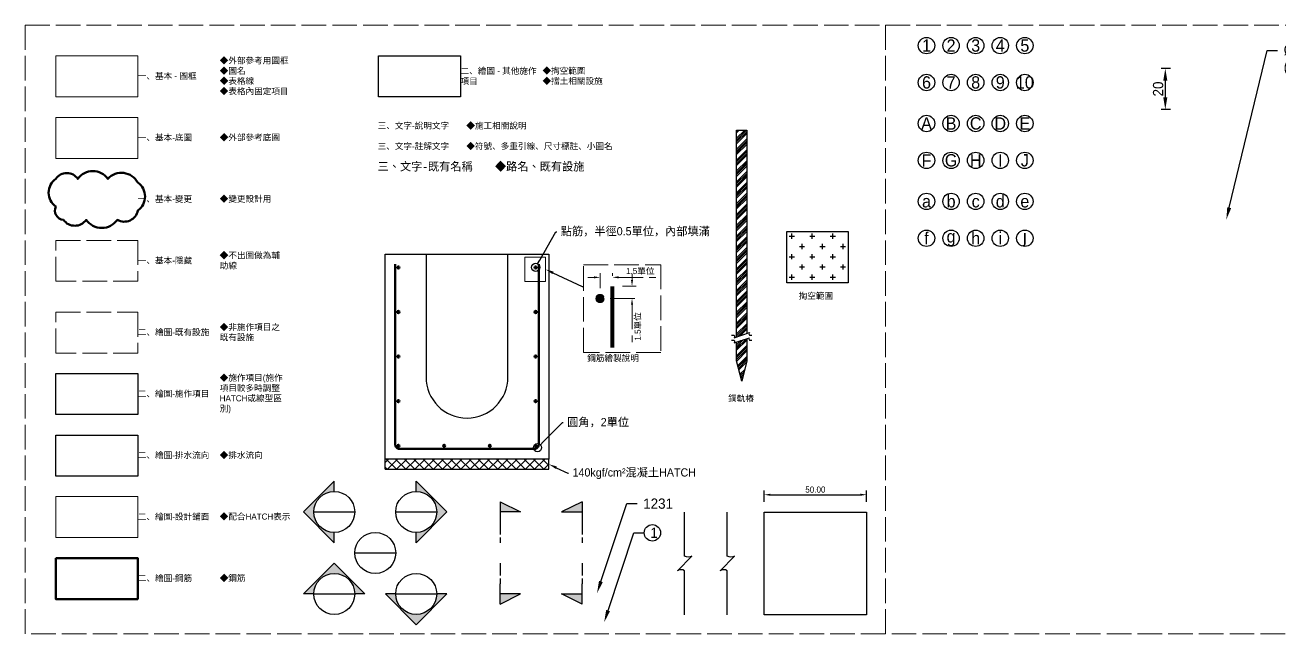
# Model space of a CAD drawing. Extents: x -3420 to 2030, y -3892 to 566.
# Drawn here: x 305 to 917, y 150 to 447 of the extents above; entities that cross this region are included whole.
import ezdxf
from ezdxf import colors
from ezdxf.entities.mleader import LeaderData, LeaderLine
from ezdxf.math import Vec2, Vec3

# ---------------------------------------------------------------- set-up
doc = ezdxf.new("R2010")
doc.units = 0
doc.header["$MEASUREMENT"] = 0
doc.linetypes.add('ACAD_ISO02W100', pattern=[15, 12, -3])
for name, color, linetype, lineweight in [('一、1.基本-圖框', 7, 'Continuous', 20), ('一、2.基本-底圖', 9, 'Continuous', 20), ('一、3.基本-變更', 1, 'Continuous', 50), ('二、1.繪圖-既有設施', 8, 'Continuous', 20), ('二、2.繪圖-施作項目', 181, 'Continuous', 30), ('二、3.繪圖-排水流向', 170, 'Continuous', 30), ('二、4.繪圖-設計鋪面', 40, 'Continuous', 20), ('二、5.繪圖-鋼筋', 60, 'Continuous', 50), ('二、6.繪圖-其他施作項目', 35, 'Continuous', 30)]:
    doc.layers.add(name, color=color, linetype=linetype, lineweight=lineweight)
doc.layers.add('一、4.基本-隱藏', color=9, linetype='ACAD_ISO02W100', lineweight=20, plot=False)
for name, color, linetype in [('三、1.文字-說明文字', 2, 'Continuous'), ('三、3.文字-註解文字', 2, 'Continuous'), ('三、4.文字-既有名稱', 8, 'Continuous')]:
    doc.layers.add(name, color=color, linetype=linetype)
doc.styles.get("Standard").update_dxf_attribs({"font": 'kaiu.ttf', "height": 2})
doc.styles.add('既有名稱', font='kaiu.ttf', dxfattribs={"height": 4})
doc.styles.add('註解文字', font='MS PGothic.ttf', dxfattribs={"height": 3})
doc.styles.add('註解文字(詳圖)', font='MS PGothic.ttf', dxfattribs={"height": 5})
doc.styles.add('說明文字', font='MS PGothic.ttf', dxfattribs={"height": 3})
doc.dimstyles.new('註解文字', dxfattribs={"dimtxt": 3, "dimasz": 3, "dimexe": 2, "dimexo": 5, "dimgap": 1, "dimtad": 2, "dimzin": 0, "dimdsep": 46, "dimtxsty": '註解文字', "dimcen": 0.1, "dimclrd": 144, "dimclre": 144, "dimclrt": 256, "dimadec": 0, "dimazin": 0, "dimtfac": 1, "dimtofl": 0, "dimtmove": 0, "dimatfit": 3, "dimfxl": 15, "dimtolj": 1, "dimtzin": 0, "dimlwd": -1, "dimlwe": -1, "dimarcsym": 1})
doc.dimstyles.new('註解文字(詳圖)', dxfattribs={"dimtxt": 5, "dimasz": 6, "dimexe": 2, "dimexo": 5, "dimgap": 1, "dimtad": 2, "dimzin": 0, "dimdsep": 46, "dimtxsty": '註解文字(詳圖)', "dimcen": 0.1, "dimclrd": 144, "dimclre": 144, "dimclrt": 256, "dimadec": 0, "dimazin": 0, "dimtfac": 1, "dimtofl": 0, "dimtmove": 0, "dimatfit": 3, "dimfxlon": 1, "dimtolj": 1, "dimtzin": 0, "dimlwd": -1, "dimlwe": -1, "dimarcsym": 1})

# ---------------------------------------------------------------- blocks, each defined once
blk = doc.blocks.new('*D1')
at = {"layer": 'Defpoints', "color": 0, "transparency": 16777216}
for p in [(715.47, 217.89), (665.47, 209.37), (715.47, 209.37)]:
    blk.add_point(p, dxfattribs=at)
at = {"layer": '三、3.文字-註解文字', "color": 144, "transparency": 16777216}
for p, q in [((665.47, 214.37), (665.47, 219.89)), ((668.47, 217.89), (712.47, 217.89)), ((715.47, 214.37), (715.47, 219.89))]:
    blk.add_line(p, q, dxfattribs=at)
for points in [[(668.47, 218.39), (668.47, 217.39), (665.47, 217.89)], [(712.47, 218.39), (712.47, 217.39), (715.47, 217.89)]]:
    blk.add_solid(points, dxfattribs=at)
at = {"layer": '三、3.文字-註解文字', "transparency": 16777216, "insert": (690.47, 220.39), "char_height": 3, "attachment_point": 5, "style": '註解文字'}
blk.add_mtext('\\A1;50.00', dxfattribs=at)
blk = doc.blocks.new('_DotBlank')
at = {"color": 0, "linetype": 'ByBlock', "lineweight": -2}
blk.add_line((-0.5, 0), (-1, 0), dxfattribs=at)
blk.add_circle((0, 0), 0.5, dxfattribs=at)
blk = doc.blocks.new('*D2')
at = {"layer": 'Defpoints', "color": 0, "transparency": 16777216}
for p in [(591.38, 323.94), (591.38, 319.64), (585.38, 313.64)]:
    blk.add_point(p, dxfattribs=at)
at = {"layer": '一、4.基本-隱藏', "color": 144, "transparency": 16777216}
for p, q in [((585.38, 318.64), (585.38, 325.94)), ((591.38, 324.64), (591.38, 325.94)), ((582.38, 323.94), (579.38, 323.94)), ((594.38, 323.94), (612.64, 323.94))]:
    blk.add_line(p, q, dxfattribs=at)
for points in [[(582.38, 324.44), (582.38, 323.44), (585.38, 323.94)], [(594.38, 324.44), (594.38, 323.44), (591.38, 323.94)]]:
    blk.add_solid(points, dxfattribs=at)
at = {"layer": '一、4.基本-隱藏', "transparency": 16777216, "insert": (605.01, 326.86), "char_height": 3, "attachment_point": 5, "style": '註解文字'}
blk.add_mtext('\\A1;1.5單位', dxfattribs=at)
blk = doc.blocks.new('*D3')
at = {"layer": 'Defpoints', "color": 0, "transparency": 16777216}
for p in [(591.38, 319.64), (585.38, 313.64), (600.99, 313.64)]:
    blk.add_point(p, dxfattribs=at)
at = {"layer": '一、4.基本-隱藏', "color": 144, "transparency": 16777216}
for p, q in [((600.99, 322.64), (600.99, 325.64)), ((596.38, 319.64), (602.99, 319.64)), ((590.38, 313.64), (602.99, 313.64)), ((600.99, 310.64), (600.99, 292.38))]:
    blk.add_line(p, q, dxfattribs=at)
for points in [[(600.49, 322.64), (601.49, 322.64), (600.99, 319.64)], [(600.49, 310.64), (601.49, 310.64), (600.99, 313.64)]]:
    blk.add_solid(points, dxfattribs=at)
at = {"layer": '一、4.基本-隱藏', "transparency": 16777216, "insert": (603.91, 300.01), "char_height": 3, "attachment_point": 5, "rotation": 90, "style": '註解文字'}
blk.add_mtext('\\A1;1.5單位', dxfattribs=at)
blk = doc.blocks.new('*D4')
at = {"layer": 'Defpoints', "color": 0, "transparency": 16777216}
for p in [(881.29, 425.84), (861.29, 405.84), (881.29, 405.84)]:
    blk.add_point(p, dxfattribs=at)
at = {"layer": '三、3.文字-註解文字', "color": 144, "transparency": 16777216}
for p, q in [((863.79, 425.84), (859.29, 425.84)), ((861.29, 419.84), (861.29, 411.84)), ((863.79, 405.84), (859.29, 405.84))]:
    blk.add_line(p, q, dxfattribs=at)
for points in [[(860.29, 419.84), (862.29, 419.84), (861.29, 425.84)], [(860.29, 411.84), (862.29, 411.84), (861.29, 405.84)]]:
    blk.add_solid(points, dxfattribs=at)
at = {"layer": '三、3.文字-註解文字', "transparency": 16777216, "insert": (857.79, 415.84), "char_height": 5, "attachment_point": 5, "rotation": 90, "style": '註解文字(詳圖)'}
blk.add_mtext('\\A1;20', dxfattribs=at)

msp = doc.modelspace()

# ---------------------------------------------------------------- hatches: boundary and pattern name
at = {"layer": '一、4.基本-隱藏'}
h = msp.add_hatch(color=256, dxfattribs=at)
h.dxf.hatch_style = 1
h.paths.add_polyline_path([(587.376, 313.638, 1), (583.376, 313.638, 1)])
at = {"layer": '三、3.文字-註解文字'}
h = msp.add_hatch(color=256, dxfattribs=at)
h.dxf.hatch_style = 1
h.paths.add_polyline_path([(455.63, 224.485), (440.63, 209.485), (455.63, 194.485), (455.63, 199.485, -0.4142136), (445.63, 209.485, -0.4142136), (455.63, 219.485)])
h = msp.add_hatch(color=256, dxfattribs=at)
h.dxf.hatch_style = 1
h.paths.add_polyline_path([(495.63, 224.485), (495.63, 219.485, -0.4142136), (505.63, 209.485, -0.4142136), (495.63, 199.485), (495.63, 194.485), (510.63, 209.485)])
h = msp.add_hatch(color=256, dxfattribs=at)
h.dxf.hatch_style = 1
h.paths.add_polyline_path([(546.573, 209.485), (536.573, 214.485), (536.573, 209.485)])
h = msp.add_hatch(color=256, dxfattribs=at)
h.dxf.hatch_style = 1
h.paths.add_polyline_path([(576.573, 209.485), (576.573, 214.485), (566.573, 209.485)])
h = msp.add_hatch(color=256, dxfattribs=at)
h.dxf.hatch_style = 1
h.paths.add_polyline_path([(465.63, 169.485), (470.63, 169.485), (455.63, 184.485), (440.63, 169.485), (445.63, 169.485, -1)])
h = msp.add_hatch(color=256, dxfattribs=at)
h.dxf.hatch_style = 1
h.paths.add_polyline_path([(485.63, 169.485), (480.63, 169.485), (495.63, 154.485), (510.63, 169.485), (505.63, 169.485, -1)])
h = msp.add_hatch(color=256, dxfattribs=at)
h.dxf.hatch_style = 1
h.paths.add_polyline_path([(546.573, 169.485), (536.573, 169.485), (536.573, 164.458)])
h = msp.add_hatch(color=256, dxfattribs=at)
h.dxf.hatch_style = 1
h.paths.add_polyline_path([(566.573, 169.485), (576.573, 164.485), (576.573, 169.485)])
at = {"layer": '二、2.繪圖-施作項目'}
h = msp.add_hatch(dxfattribs=at)
h.set_pattern_fill('ANSI37', color=256)
h.set_pattern_definition([(45, (1105.6616, 360.4888), (-2.245064, 2.245064), []), (135, (1105.6616, 360.4888), (-2.245064, -2.245064), [])])
h.paths.add_polyline_path([(480.427, 235.295), (480.427, 230.295), (560.427, 230.295), (560.427, 235.295)])
at = {"layer": '二、5.繪圖-鋼筋'}
h = msp.add_hatch(color=256, dxfattribs=at)
h.dxf.hatch_style = 1
h.paths.add_polyline_path([(487.427, 328.795, 1), (486.427, 328.795, 1)])
h = msp.add_hatch(color=256, dxfattribs=at)
h.dxf.hatch_style = 1
h.paths.add_polyline_path([(554.427, 328.795, 1), (553.427, 328.795, 1)])
h = msp.add_hatch(color=256, dxfattribs=at)
h.dxf.hatch_style = 1
h.paths.add_polyline_path([(487.427, 307.045, 1), (486.427, 307.045, 1)])
h = msp.add_hatch(color=256, dxfattribs=at)
h.dxf.hatch_style = 1
h.paths.add_polyline_path([(554.427, 307.045, 1), (553.427, 307.045, 1)])
h = msp.add_hatch(color=256, dxfattribs=at)
h.dxf.hatch_style = 1
h.paths.add_polyline_path([(487.427, 285.295, 1), (486.427, 285.295, 1)])
h = msp.add_hatch(color=256, dxfattribs=at)
h.dxf.hatch_style = 1
h.paths.add_polyline_path([(554.427, 285.295, 1), (553.427, 285.295, 1)])
h = msp.add_hatch(color=256, dxfattribs=at)
h.dxf.hatch_style = 1
h.paths.add_polyline_path([(487.427, 263.545, 1), (486.427, 263.545, 1)])
h = msp.add_hatch(color=256, dxfattribs=at)
h.dxf.hatch_style = 1
h.paths.add_polyline_path([(554.427, 263.545, 1), (553.427, 263.545, 1)])
h = msp.add_hatch(color=256, dxfattribs=at)
h.dxf.hatch_style = 1
h.paths.add_polyline_path([(487.427, 241.795, 1), (486.427, 241.795, 1)])
h = msp.add_hatch(color=256, dxfattribs=at)
h.dxf.hatch_style = 1
h.paths.add_polyline_path([(509.757, 241.795, 1), (508.757, 241.795, 1)])
h = msp.add_hatch(color=256, dxfattribs=at)
h.dxf.hatch_style = 1
h.paths.add_polyline_path([(532.087, 241.795, 1), (531.087, 241.795, 1)])
h = msp.add_hatch(color=256, dxfattribs=at)
h.dxf.hatch_style = 1
h.paths.add_polyline_path([(554.427, 241.795, 1), (553.427, 241.795, 1)])
at = {"layer": '二、6.繪圖-其他施作項目'}
h = msp.add_hatch(dxfattribs=at)
h.set_pattern_fill('ANSI34', color=256, scale=5)
h.set_pattern_definition([(45, (-162.4713, 744), (-2.65165, 2.65165), []), (45, (-161.5874, 744), (-2.65165, 2.65165), []), (45, (-160.7035, 744), (-2.65165, 2.65165), []), (45, (-159.8196, 744), (-2.65165, 2.65165), [])])
h.paths.add_polyline_path([(657.022, 395.748), (652.022, 395.748), (652.022, 294.915), (657.022, 296.581)])
h.paths.add_polyline_path([(657.022, 294.081), (652.022, 292.415), (652.022, 283.248), (654.522, 273.248), (657.022, 283.248)])
h = msp.add_hatch(dxfattribs=at)
h.set_pattern_fill('CROSS', color=256, scale=20)
h.set_pattern_definition([(0, (-42.2767, 744), (5, 5), [2.5, -7.5]), (90, (-41.0267, 742.75), (-5, 5), [2.5, -7.5])])
h.paths.add_polyline_path([(706.541, 321.261), (706.541, 346.261), (676.541, 346.261), (676.541, 321.261)])

# ---------------------------------------------------------------- linework, layer by layer
at = {"layer": '一、1.基本-圖框'}
msp.add_lwpolyline([(319.723, 432), (359.723, 432), (359.723, 412), (319.723, 412)], close=True, dxfattribs=at)
at = {"layer": '一、2.基本-底圖'}
msp.add_lwpolyline([(319.723, 402), (359.723, 402), (359.723, 382), (319.723, 382)], close=True, dxfattribs=at)
at = {"layer": '一、3.基本-變更'}
msp.add_lwpolyline([(319.723, 372, 0.5205671), (319.723, 358.472, 0.5205671), (323.441, 352, 0.5205671), (334.538, 352, 0.5205671), (349.767, 352, 0.5205671), (359.723, 356.597, 0.5205671), (359.723, 370.171, 0.5205671), (345.134, 372, 0.5205671), (330.451, 372, 0.5205671)], format="xyb", close=True, dxfattribs=at)
at = {"layer": '一、4.基本-隱藏'}
for points in [[(304.723, 447), (724.723, 447), (724.723, 150), (304.723, 150)], [(724.723, 447), (1144.723, 447), (1144.723, 150), (724.723, 150)], [(319.723, 342), (359.723, 342), (359.723, 322), (319.723, 322)], [(548.601, 333.814), (558.755, 333.814), (558.755, 321.875), (548.601, 321.875)], [(577.338, 330.106), (615.081, 330.106), (615.081, 287.345), (577.338, 287.345)]]:
    msp.add_lwpolyline(points, close=True, dxfattribs=at)
at = {"layer": '一、4.基本-隱藏', "const_width": 2}
msp.add_lwpolyline([(591.376, 319.638), (591.376, 289.638)], dxfattribs=at)
at = {"layer": '一、4.基本-隱藏'}
msp.add_circle((585.376, 313.638), 2, dxfattribs=at)
at = {"layer": '三、3.文字-註解文字'}
for points in [[(455.63, 219.485), (455.63, 224.485), (440.63, 209.485), (455.63, 194.485), (455.63, 199.485)], [(495.63, 219.485), (495.63, 224.485), (510.63, 209.485), (495.63, 194.485), (495.63, 199.485)], [(536.573, 214.485), (536.573, 204.485)], [(536.573, 214.485), (546.573, 209.485), (536.573, 209.485)], [(576.573, 214.485), (566.573, 209.485), (576.573, 209.485)], [(576.573, 214.485), (576.573, 204.485)], [(445.63, 209.485), (465.63, 209.485)], [(485.63, 209.485), (505.63, 209.485)], [(445.63, 169.485), (440.63, 169.485), (455.63, 184.485), (470.63, 169.485), (465.63, 169.485)], [(465.63, 189.485), (485.63, 189.485)], [(536.573, 164.485), (536.573, 174.485)], [(576.573, 164.485), (576.573, 174.485)], [(445.63, 169.485), (465.63, 169.485)], [(485.63, 169.485), (480.63, 169.485), (495.63, 154.485), (510.63, 169.485), (505.63, 169.485)], [(485.63, 169.485), (505.63, 169.485)], [(536.626, 164.485), (546.573, 169.485), (536.573, 169.485)], [(576.573, 164.485), (566.573, 169.485), (576.573, 169.485)]]:
    msp.add_lwpolyline(points, dxfattribs=at)
for points in [[(626.667, 159.358), (626.667, 180.822, 0.2828427), (623.132, 180.822), (630.203, 187.893, -0.2828427), (626.667, 187.893), (626.667, 209.358)], [(647.488, 159.358), (647.488, 180.822, 0.2828427), (643.953, 180.822), (651.024, 187.893, -0.2828427), (647.488, 187.893), (647.488, 209.358)]]:
    msp.add_lwpolyline(points, format="xyb", dxfattribs=at)
at = {"layer": '三、3.文字-註解文字', "linetype": 'ACAD_ISO02W100', "ltscale": 0.5}
for points in [[(536.573, 204.485), (536.573, 194.485)], [(576.573, 204.485), (576.573, 194.485)], [(536.573, 184.485), (536.573, 174.485)], [(576.573, 184.485), (576.573, 174.485)]]:
    msp.add_lwpolyline(points, dxfattribs=at)
at = {"layer": '三、3.文字-註解文字'}
for centre, radius in [((744.723, 437), 4), ((756.723, 437), 4), ((768.723, 437), 4), ((780.723, 437), 4), ((792.723, 437), 4), ((744.723, 419), 4), ((756.723, 419), 4), ((768.723, 419), 4), ((780.723, 419), 4), ((792.723, 419), 4), ((744.723, 399), 4), ((756.723, 399), 4), ((768.723, 399), 4), ((780.723, 399), 4), ((792.723, 399), 4), ((744.723, 381), 4), ((756.723, 381), 4), ((768.723, 381), 4), ((780.723, 381), 4), ((792.723, 381), 4), ((744.723, 361), 4), ((756.723, 361), 4), ((768.723, 361), 4), ((780.723, 361), 4), ((792.723, 361), 4), ((744.723, 343), 4), ((756.723, 343), 4), ((768.723, 343), 4), ((780.723, 343), 4), ((792.723, 343), 4), ((455.63, 209.485), 10), ((495.63, 209.485), 10), ((610.91, 199.308), 4), ((475.63, 189.485), 10), ((455.63, 169.485), 10), ((495.63, 169.485), 10)]:
    msp.add_circle(centre, radius, dxfattribs=at)
at = {"layer": '二、1.繪圖-既有設施', "linetype": 'ACAD_ISO02W100'}
msp.add_lwpolyline([(319.723, 307), (359.723, 307), (359.723, 287), (319.723, 287)], close=True, dxfattribs=at)
at = {"layer": '二、2.繪圖-施作項目'}
for points in [[(480.427, 235.295), (480.427, 335.295)], [(480.427, 335.295), (560.427, 335.295)], [(560.427, 335.295), (560.427, 235.295)], [(480.427, 230.295), (480.427, 235.295)], [(560.427, 235.295), (480.427, 235.295)], [(560.427, 230.295), (560.427, 235.295)], [(480.427, 230.295), (560.427, 230.295)]]:
    msp.add_lwpolyline(points, dxfattribs=at)
msp.add_lwpolyline([(500.427, 335.295), (500.427, 275.295, 1), (540.427, 275.295), (540.427, 335.295)], format="xyb", dxfattribs=at)
for points in [[(319.723, 277), (359.723, 277), (359.723, 257), (319.723, 257)], [(665.474, 209.367), (715.474, 209.367), (715.474, 159.367), (665.474, 159.367)]]:
    msp.add_lwpolyline(points, close=True, dxfattribs=at)
at = {"layer": '二、3.繪圖-排水流向'}
msp.add_lwpolyline([(319.723, 247), (359.723, 247), (359.723, 227), (319.723, 227)], close=True, dxfattribs=at)
at = {"layer": '二、4.繪圖-設計鋪面'}
msp.add_lwpolyline([(319.723, 217), (359.723, 217), (359.723, 197), (319.723, 197)], close=True, dxfattribs=at)
at = {"layer": '二、5.繪圖-鋼筋'}
msp.add_lwpolyline([(555.427, 330.295), (555.427, 242.295, -0.4142136), (553.427, 240.295), (487.427, 240.295, -0.4142136), (485.427, 242.295), (485.427, 330.295)], format="xyb", dxfattribs=at)
msp.add_lwpolyline([(319.723, 187), (359.723, 187), (359.723, 167), (319.723, 167)], close=True, dxfattribs=at)
for centre in [(486.927, 328.795), (553.927, 328.795), (486.927, 307.045), (553.927, 307.045), (486.927, 285.295), (553.927, 285.295), (486.927, 263.545), (553.927, 263.545), (486.927, 241.795), (509.257, 241.795), (531.587, 241.795), (553.927, 241.795)]:
    msp.add_circle(centre, 0.5, dxfattribs=at)
at = {"layer": '二、6.繪圖-其他施作項目'}
for points in [[(477.274, 432), (517.274, 432), (517.274, 412), (477.274, 412)], [(676.541, 346.261), (706.541, 346.261), (706.541, 321.261), (676.541, 321.261)]]:
    msp.add_lwpolyline(points, close=True, dxfattribs=at)
for points in [[(652.022, 294.915), (652.022, 395.748), (657.022, 395.748), (657.022, 296.581)], [(657.022, 294.081), (657.022, 283.248), (654.522, 273.248), (652.022, 283.248), (652.022, 292.415)]]:
    msp.add_lwpolyline(points, dxfattribs=at)
for points in [[(649.522, 295.748), (650.772, 295.748, -0.4), (650.772, 294.498), (658.272, 296.998, 0.4), (658.272, 295.748), (659.522, 295.748)], [(649.522, 293.248), (650.772, 293.248, -0.4), (650.772, 291.998), (658.272, 294.498, 0.4), (658.272, 293.248), (659.522, 293.248)]]:
    msp.add_lwpolyline(points, format="xyb", dxfattribs=at)

# ---------------------------------------------------------------- texts
at = {"layer": '一、1.基本-圖框', "char_height": 3, "attachment_point": 4, "style": '說明文字'}
for s, width, gutter_width, insert in [('{\\fMS PGothic|b0|i0|c128|p34;◆外部參考用圖框\\P◆圖名\\P◆表格}線\\P{\\fMS PGothic|b0|i0|c128|p34;◆}表格{\\fPMingLiU|b0|i0|c136|p18;內}固定項目', 35.80343, 15, (399.723, 422)), ('{\\fMS PGothic|b0|i0|c128|p34;一、基本 - 圖框}', 37.92475, 1, (359.723, 422))]:
    msp.add_mtext_dynamic_manual_height_columns(s, width=width, gutter_width=gutter_width, heights=[0], dxfattribs=dict(at, insert=insert))
at = {"layer": '一、2.基本-底圖', "char_height": 3, "attachment_point": 4, "style": '說明文字'}
for s, width, insert in [('{\\fMS PGothic|b0|i0|c128|p34;一、基本-底圖}', 35.05604, (359.723, 392)), ('{\\fMS PGothic|b0|i0|c128|p34;◆外部參考底圖}', 31.67132, (399.723, 392))]:
    msp.add_mtext_dynamic_manual_height_columns(s, width=width, gutter_width=15, heights=[0], dxfattribs=dict(at, insert=insert))
at = {"layer": '一、3.基本-變更', "char_height": 3, "attachment_point": 4, "style": '說明文字'}
for s, width, insert in [('{\\fMS PGothic|b0|i0|c128|p34;一、基本-變更}', 35.53957, (359.723, 362)), ('{\\fMS PGothic|b0|i0|c128|p34;◆變更設計用}', 26.23159, (399.723, 362))]:
    msp.add_mtext_dynamic_manual_height_columns(s, width=width, gutter_width=15, heights=[0], dxfattribs=dict(at, insert=insert))
at = {"layer": '一、4.基本-隱藏', "char_height": 3}
for s, width, gutter_width, insert, attachment_point, style in [('{\\fMS PGothic|b0|i0|c128|p34;一、基本-隱藏}', 42.51711, 15, (359.723, 332), 4, '說明文字'), ('{\\fMS PGothic|b0|i0|c128|p34;◆不出圖做為輔助線}', 32.64664, 15, (399.723, 332), 4, '說明文字'), ('掏空範圍', 18.9594, 20, (682.324, 316.437), 1, '註解文字'), ('{\\fMS PGothic|b0|i0|c128|p34;鋼筋}繪製{\\fPMingLiU|b0|i0|c136|p18;說}明', 27.01482, 15, (579.115, 286.011), 1, '註解文字'), ('鋼軌樁', 14.717, 20, (647.894, 266.393), 1, '註解文字')]:
    msp.add_mtext_dynamic_manual_height_columns(s, width=width, gutter_width=gutter_width, heights=[0], dxfattribs=dict(at, insert=insert, attachment_point=attachment_point, style=style))
at = {"layer": '三、1.文字-說明文字', "insert": (476.805, 397.708), "char_height": 3, "attachment_point": 4, "style": '說明文字'}
msp.add_mtext_dynamic_manual_height_columns('{\\fMS PGothic|b0|i0|c128|p34;三、文字-\\fPMingLiU|b0|i0|c136|p18;說\\fMS PGothic|b0|i0|c128|p34;明文字\u3000\u3000◆}施工相關{\\fPMingLiU|b0|i0|c136|p18;說}明', width=109.18856, gutter_width=15, heights=[0], dxfattribs=at)
at = {"layer": '三、3.文字-註解文字'}
for s, width, gutter_width, insert, char_height, attachment_point, style in [('1', 8.38231, 30, (744.723, 437), 6, 5, '註解文字(詳圖)'), ('2', 8.38231, 30, (756.723, 437), 6, 5, '註解文字(詳圖)'), ('3', 8.38231, 30, (768.723, 437), 6, 5, '註解文字(詳圖)'), ('4', 8.38231, 30, (780.723, 437), 6, 5, '註解文字(詳圖)'), ('5', 8.38231, 30, (792.723, 437), 6, 5, '註解文字(詳圖)'), ('6', 8.38231, 30, (744.723, 419), 6, 5, '註解文字(詳圖)'), ('7', 8.38231, 30, (756.723, 419), 6, 5, '註解文字(詳圖)'), ('8', 8.38231, 30, (768.723, 419), 6, 5, '註解文字(詳圖)'), ('9', 8.38231, 30, (780.723, 419), 6, 5, '註解文字(詳圖)'), ('10', 8.38231, 30, (792.723, 419), 6, 5, '註解文字(詳圖)'), ('A', 8.38231, 30, (744.723, 399), 6, 5, '註解文字(詳圖)'), ('B', 8.38231, 30, (756.723, 399), 6, 5, '註解文字(詳圖)'), ('C', 8.38231, 30, (768.723, 399), 6, 5, '註解文字(詳圖)'), ('D', 8.38231, 30, (780.723, 399), 6, 5, '註解文字(詳圖)'), ('E', 8.38231, 30, (792.723, 399), 6, 5, '註解文字(詳圖)'), ('{\\fMS PGothic|b0|i0|c128|p34;三、文字-註解文字\u3000\u3000◆符號、多重引線、尺寸標註、小圖名}', 110.73428, 15, (476.805, 387.708), 3, 4, '說明文字'), ('F', 8.38231, 30, (744.723, 381), 6, 5, '註解文字(詳圖)'), ('G', 8.38231, 30, (756.723, 381), 6, 5, '註解文字(詳圖)'), ('H', 8.38231, 30, (768.723, 381), 6, 5, '註解文字(詳圖)'), ('I', 8.38231, 30, (780.723, 381), 6, 5, '註解文字(詳圖)'), ('J', 8.38231, 30, (792.723, 381), 6, 5, '註解文字(詳圖)'), ('a', 8.38231, 30, (744.723, 361), 6, 5, '註解文字(詳圖)'), ('b', 8.38231, 30, (756.723, 361), 6, 5, '註解文字(詳圖)'), ('c', 8.38231, 30, (768.723, 361), 6, 5, '註解文字(詳圖)'), ('d', 8.38231, 30, (780.723, 361), 6, 5, '註解文字(詳圖)'), ('e', 8.38231, 30, (792.723, 361), 6, 5, '註解文字(詳圖)'), ('f', 8.38231, 30, (744.723, 343), 6, 5, '註解文字(詳圖)'), ('g', 8.38231, 30, (756.723, 343), 6, 5, '註解文字(詳圖)'), ('h', 8.38231, 30, (768.723, 343), 6, 5, '註解文字(詳圖)'), ('i', 8.38231, 30, (780.723, 343), 6, 5, '註解文字(詳圖)'), ('j', 8.38231, 30, (792.723, 343), 6, 5, '註解文字(詳圖)')]:
    msp.add_mtext_dynamic_manual_height_columns(s, width=width, gutter_width=gutter_width, heights=[0], dxfattribs=dict(at, insert=insert, char_height=char_height, attachment_point=attachment_point, style=style))
at = {"layer": '三、4.文字-既有名稱', "insert": (476.805, 377.708), "char_height": 4, "attachment_point": 4, "style": '既有名稱'}
msp.add_mtext_dynamic_manual_height_columns('三、文字-既有名稱\u3000\u3000◆路名、既有設施', width=104.31543, gutter_width=20, heights=[0], dxfattribs=at)
at = {"layer": '二、1.繪圖-既有設施', "char_height": 3, "attachment_point": 4, "style": '說明文字'}
for s, width, insert in [('{\\fMS PGothic|b0|i0|c128|p34;◆非施作項目之既有設施}', 32.59781, (399.723, 297)), ('{\\fMS PGothic|b0|i0|c128|p34;二、繪圖-既有設施}', 38.83369, (359.723, 297))]:
    msp.add_mtext_dynamic_manual_height_columns(s, width=width, gutter_width=15, heights=[0], dxfattribs=dict(at, insert=insert))
at = {"layer": '二、2.繪圖-施作項目', "char_height": 3, "attachment_point": 4, "style": '說明文字'}
for s, width, insert in [('{\\fMS PGothic|b0|i0|c128|p34;◆施作項目(施作項目較多時調整HATCH或線型區別)}', 32.66801, (399.723, 267)), ('{\\fMS PGothic|b0|i0|c128|p34;二、繪圖-施作項目}', 45.60771, (359.723, 267))]:
    msp.add_mtext_dynamic_manual_height_columns(s, width=width, gutter_width=15, heights=[0], dxfattribs=dict(at, insert=insert))
at = {"layer": '二、3.繪圖-排水流向', "char_height": 3, "attachment_point": 4, "style": '說明文字'}
for s, width, insert in [('二、繪圖-排水流向', 66.83656, (359.723, 237)), ('{\\fMS PGothic|b0|i0|c128|p34;◆排水流向}', 69.24082, (399.723, 237))]:
    msp.add_mtext_dynamic_manual_height_columns(s, width=width, gutter_width=15, heights=[0], dxfattribs=dict(at, insert=insert))
at = {"layer": '二、4.繪圖-設計鋪面', "char_height": 3, "attachment_point": 4, "style": '說明文字'}
for s, width, insert in [('{\\fMS PGothic|b0|i0|c128|p34;二、繪圖-}設計{\\fMS PGothic|b0|i0|c128|p34;鋪面}', 35.9805, (359.723, 207)), ('{\\fMS PGothic|b0|i0|c128|p34;◆配合HATCH表示}', 53.90893, (399.723, 207))]:
    msp.add_mtext_dynamic_manual_height_columns(s, width=width, gutter_width=15, heights=[0], dxfattribs=dict(at, insert=insert))
at = {"layer": '二、5.繪圖-鋼筋', "char_height": 3, "attachment_point": 4, "style": '說明文字'}
for s, width, insert in [('{\\fMS PGothic|b0|i0|c128|p34;二、繪圖-}鋼筋', 45.60771, (359.723, 177)), ('{\\fMS PGothic|b0|i0|c128|p34;◆}鋼筋', 32.66801, (399.723, 177))]:
    msp.add_mtext_dynamic_manual_height_columns(s, width=width, gutter_width=15, heights=[0], dxfattribs=dict(at, insert=insert))
at = {"layer": '二、6.繪圖-其他施作項目', "char_height": 3, "attachment_point": 4, "style": '說明文字'}
for s, width, gutter_width, insert in [('二{\\fMS PGothic|b0|i0|c128|p34;、}繪圖{\\fMS PGothic|b0|i0|c128|p34; - }其他施作項目', 37.92475, 1, (517.274, 422)), ('{\\fMS PGothic|b0|i0|c128|p34;◆}掏空範圍\\P{\\fMS PGothic|b0|i0|c128|p34;◆}擋土相關設施', 35.80343, 15, (557.274, 422))]:
    msp.add_mtext_dynamic_manual_height_columns(s, width=width, gutter_width=gutter_width, heights=[0], dxfattribs=dict(at, insert=insert))

# ---------------------------------------------------------------- dimensions: what is measured, and where the dimension line sits
at = {"layer": '一、4.基本-隱藏'}
dim = msp.add_linear_dim(base=(591.376, 323.938), p1=(585.376, 313.638), p2=(591.376, 319.638), text='1.5單位', dimstyle='註解文字', dxfattribs=at)
dim.commit()
dim.dimension.update_dxf_attribs({"geometry": '*D2', "text_midpoint": (605.007, 326.856)})
dim = msp.add_linear_dim(base=(600.995, 313.638), p1=(591.376, 319.638), p2=(585.376, 313.638), angle=90, text='1.5單位', dimstyle='註解文字', dxfattribs=at)
dim.commit()
dim.dimension.update_dxf_attribs({"geometry": '*D3', "text_midpoint": (603.912, 300.007)})
at = {"layer": '三、3.文字-註解文字'}
dim = msp.add_linear_dim(base=(861.287, 405.845), p1=(881.287, 425.845), p2=(881.287, 405.845), angle=90, text='20', dimstyle='註解文字(詳圖)', dxfattribs=at)
dim.commit()
dim.dimension.update_dxf_attribs({"geometry": '*D4', "text_midpoint": (857.787, 415.845)})
dim = msp.add_linear_dim(base=(715.474, 217.886), p1=(665.474, 209.367), p2=(715.474, 209.367), dimstyle='註解文字', dxfattribs=at)
dim.commit()
dim.dimension.update_dxf_attribs({"geometry": '*D1', "text_midpoint": (690.474, 220.386)})

# ---------------------------------------------------------------- leaders
at = {"layer": '一、4.基本-隱藏'}
ml = msp.add_multileader_mtext('Standard', dxfattribs=at)
ml.set_content('點筋，半徑0.5單位，內部填滿', color=256, style='註解文字')
ml.set_leader_properties()
ml.set_arrow_properties(name='DOTBLANK')
ml.build(insert=Vec2(0, 0))
ml.multileader.update_dxf_attribs({"text_right_attachment_type": 6, "dogleg_length": 0.36})
ctx = ml.context
ctx.base_point, ctx.plane_origin = Vec3(564.22, 346.174), Vec3(553.927, 328.795)
ctx.right_attachment = 6
notes = []
notes.append((ctx, [(0, (1, 1, 0), (563.86, 346.174), (1, 0), 0.36, [(0, [(553.927, 328.795)], 0, [])])]))
ctx.mtext.insert, ctx.mtext.flow_direction = Vec3(566.22, 348.447), 5
ml = msp.add_multileader_mtext('Standard', dxfattribs=at)
ml.set_content('', color=256)
ml.set_leader_properties()
ml.build(insert=Vec2(0, 0))
ml.multileader.update_dxf_attribs({"text_right_attachment_type": 6, "dogleg_length": 0.36})
ctx = ml.context
ctx.base_point, ctx.plane_origin = Vec3(577.047, 319.536), Vec3(558.755, 327.845)
ctx.right_attachment = 6
notes.append((ctx, [(0, (1, 1, 0), (576.687, 319.536), (1, 0), 0.36, [(0, [(558.755, 327.845)], 0, [])])]))
ctx.mtext.insert, ctx.mtext.flow_direction = Vec3(579.047, 321.536), 5
ml = msp.add_multileader_mtext('Standard', dxfattribs=at)
ml.set_content('圓角，2單位', color=256, style='註解文字')
ml.set_leader_properties()
ml.set_arrow_properties(name='DOTBLANK')
ml.build(insert=Vec2(0, 0))
ml.multileader.update_dxf_attribs({"text_right_attachment_type": 6, "dogleg_length": 0.36})
ctx = ml.context
ctx.base_point, ctx.plane_origin = Vec3(567.34, 253.059), Vec3(554.841, 240.881)
ctx.right_attachment = 6
notes.append((ctx, [(0, (1, 1, 0), (566.98, 253.059), (1, 0), 0.36, [(0, [(554.841, 240.881)], 0, [])])]))
ctx.mtext.insert, ctx.mtext.flow_direction = Vec3(569.34, 255.332), 5
ml = msp.add_multileader_mtext('Standard', dxfattribs=at)
ml.set_content('140kgf/cm²混凝土HATCH', color=256, style='註解文字')
ml.set_leader_properties()
ml.build(insert=Vec2(0, 0))
ml.multileader.update_dxf_attribs({"text_right_attachment_type": 6, "dogleg_length": 0.36})
ctx = ml.context
ctx.base_point, ctx.plane_origin = Vec3(569.936, 228.377), Vec3(560.427, 232.795)
ctx.right_attachment = 6
notes.append((ctx, [(0, (1, 1, 0), (569.576, 228.377), (1, 0), 0.36, [(0, [(560.427, 232.795)], 0, [])])]))
ctx.mtext.insert, ctx.mtext.flow_direction = Vec3(571.936, 230.763), 5
at = {"layer": '三、3.文字-註解文字'}
ml = msp.add_multileader_mtext('Standard', dxfattribs=at)
ml.set_content('{\\fMS PGothic|b0|i0|c128|p34;%%C5cm}(2")PVC洩水孔(間距70~90cm)\\P(視現況調整)', color=256, style='註解文字(詳圖)')
ml.set_leader_properties(color=144, linetype='ByLayer', lineweight=-1)
ml.build(insert=Vec2(0, 0))
ml.multileader.update_dxf_attribs({"dogleg_length": 5, "arrow_head_size": 6})
ctx = ml.context
ctx.base_point, ctx.char_height, ctx.arrow_head_size, ctx.landing_gap_size, ctx.plane_origin = Vec3(916.075, 434.629), 5, 6, 3, Vec3(891.075, 352.129)
notes.append((ctx, [(0, (1, 1, 0), (911.075, 434.629), (1, 0), 5, [(0, [(891.075, 352.129)], 0, [])])]))
ctx.mtext.insert, ctx.mtext.flow_direction = Vec3(919.075, 437.455), 5
ml = msp.add_multileader_mtext('Standard', dxfattribs=at)
ml.set_content('1231', color=256, style='註解文字(詳圖)')
ml.set_leader_properties(color=144, linetype='ByLayer', lineweight=-1)
ml.build(insert=Vec2(0, 0))
ml.multileader.update_dxf_attribs({"dogleg_length": 5, "arrow_head_size": 6})
ctx = ml.context
ctx.base_point, ctx.char_height, ctx.arrow_head_size, ctx.landing_gap_size, ctx.plane_origin = Vec3(603.434, 213.551), 5, 6, 3, Vec3(569.538, 171.29)
notes.append((ctx, [(0, (1, 1, 0), (598.434, 213.551), (1, 0), 5, [(0, [(583.907, 169.888)], 0, [])])]))
ctx.mtext.insert, ctx.mtext.flow_direction = Vec3(606.434, 216.051), 5
ml = msp.add_multileader_mtext('Standard', dxfattribs=at)
ml.set_content('{\\fMS PGothic|b0|i0|c128|p34;1}', color=256, style='註解文字(詳圖)')
ml.set_leader_properties(color=144, linetype='ByLayer', lineweight=-1)
ml.build(insert=Vec2(0, 0))
ml.multileader.update_dxf_attribs({"dogleg_length": 5, "arrow_head_size": 6})
ctx = ml.context
ctx.base_point, ctx.char_height, ctx.arrow_head_size, ctx.landing_gap_size, ctx.plane_origin = Vec3(606.91, 199.308), 5, 6, 3, Vec3(573.014, 157.047)
notes.append((ctx, [(0, (1, 1, 0), (601.91, 199.308), (1, 0), 5, [(0, [(587.383, 155.645)], 0, [])])]))
ctx.mtext.insert, ctx.mtext.flow_direction = Vec3(609.91, 201.808), 5
for ctx, leaders in notes:
    for number, flags, end, landing, length, lines in leaders:
        leader = LeaderData()
        leader.index, (leader.has_last_leader_line, leader.has_dogleg_vector, leader.attachment_direction) = number, flags
        leader.last_leader_point, leader.dogleg_vector, leader.dogleg_length = Vec3(end), Vec3(landing), length
        for number, points, colour, breaks in lines:
            line = LeaderLine()
            line.index, line.vertices, line.color, line.breaks = number, Vec3.list(points), colors.encode_raw_color(colour), breaks
            leader.lines.append(line)
        ctx.leaders.append(leader)

doc.saveas('drawing.dxf')
